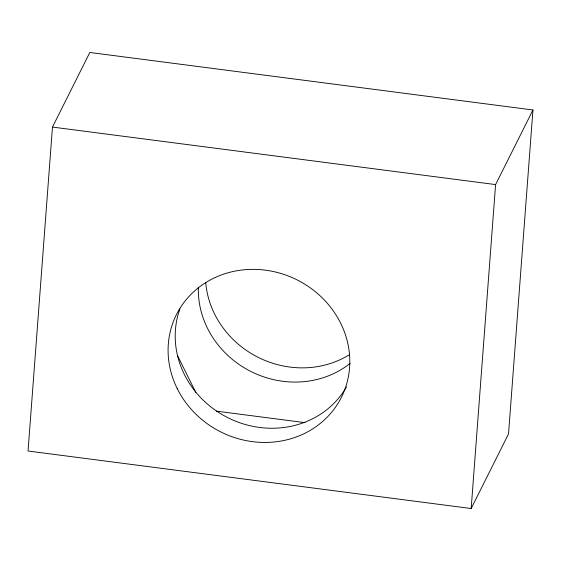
<?xml version="1.0" encoding="UTF-8"?>
<svg xmlns="http://www.w3.org/2000/svg" width="561" height="561" viewBox="0 0 561 561"><rect width="100%" height="100%" fill="white"/><g stroke="black" fill="none" stroke-linecap="round" stroke-linejoin="round"><path stroke-width="0.84" d="M52.475 127.074L28.05 451.016L471.17 508.525L508.525 433.926L532.95 109.984L89.83 52.475L52.475 127.074L495.594 184.583L532.95 109.984M471.17 508.525L495.594 184.583M216.427 411.15L305.051 422.65M177.528 355.632L195.74 392.37M346.488 386.887A92.27 85.062 26.6 0 1 230.375 418.92A92.27 85.062 26.6 0 1 179.899 308.943M350.071 363.416A92.27 85.062 26.6 0 1 250.984 371.515A92.27 85.062 26.6 0 1 198.363 287.197M349.384 354.706A92.27 85.062 26.6 0 1 258.13 357.322A92.27 85.062 26.6 0 1 205.726 282.597M177.22 388.598A92.27 85.062 26.6 0 0 334.209 408.969A92.27 85.062 26.6 0 0 265.416 270.164A92.27 85.062 26.6 0 0 177.22 388.598"/></g></svg>
